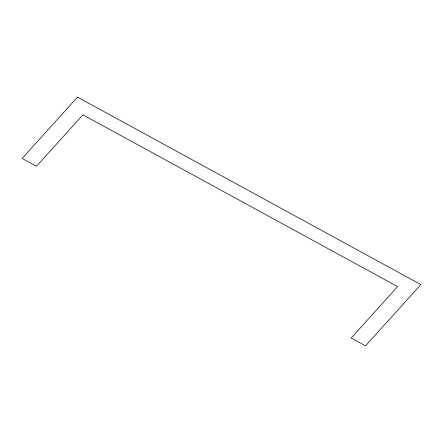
<?xml version="1.0" encoding="UTF-8"?>
<svg xmlns="http://www.w3.org/2000/svg" width="443" height="443" viewBox="0 0 443 443"><rect width="100%" height="100%" fill="white"/><g stroke="black" fill="none" stroke-linecap="round" stroke-linejoin="round"><path stroke-width="0.66" d="M77.486 97.144L22.15 158.428L36.487 166.252L82.919 114.826L397.609 286.61L351.177 338.031L365.514 345.856L420.85 284.572L77.486 97.144"/></g></svg>
